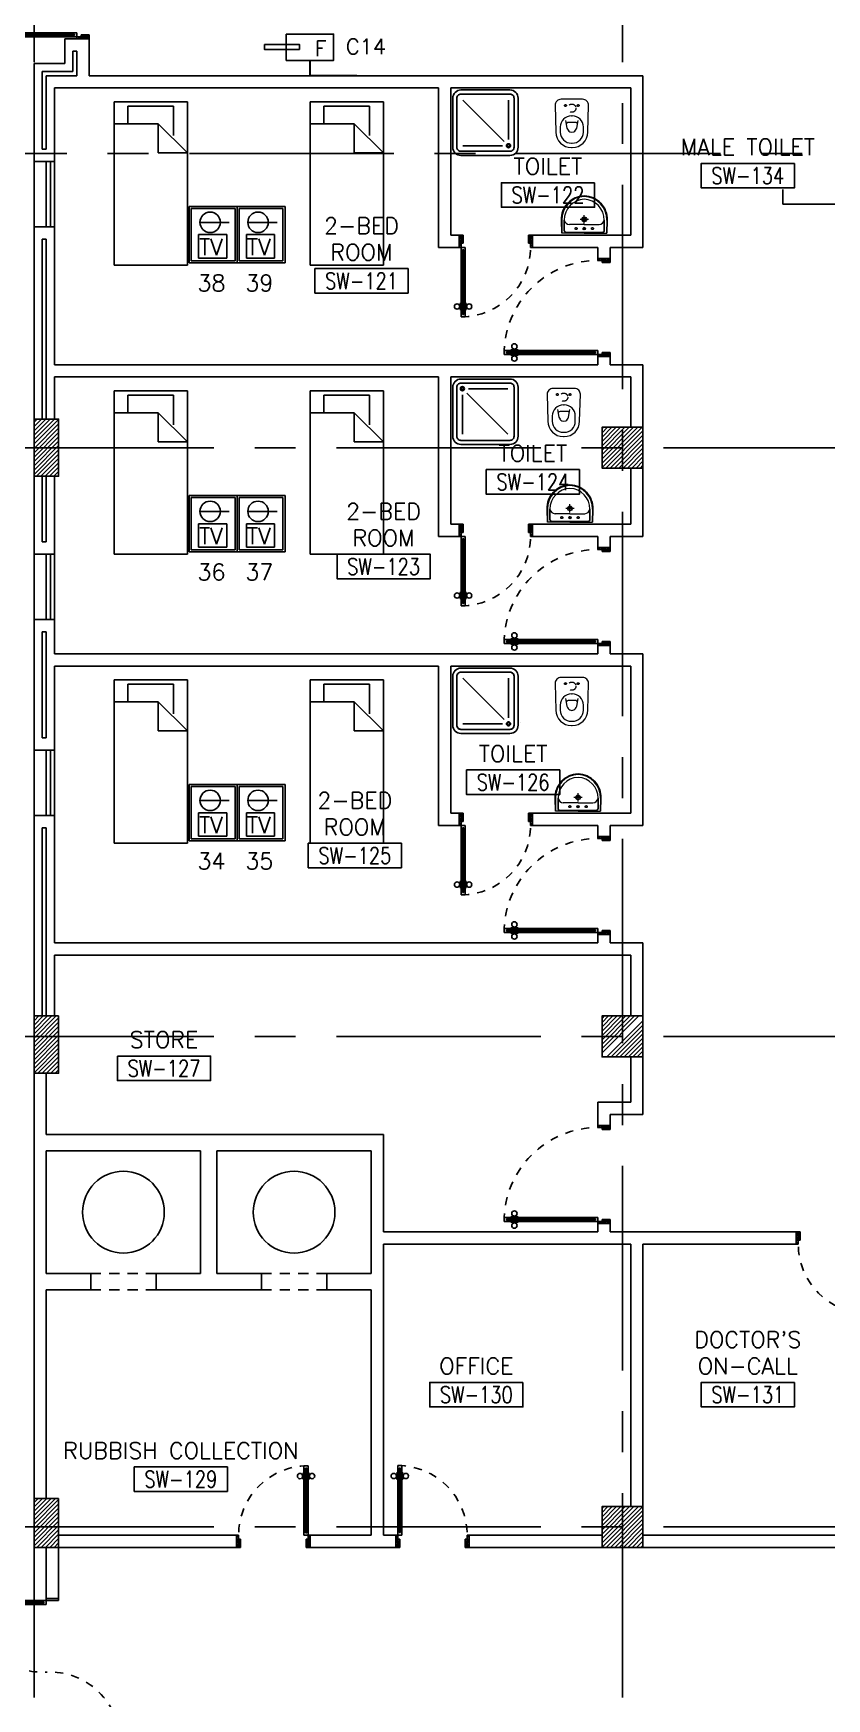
# Model space of a CAD drawing. Extents: x 276011.4 to 276105.3, y 57291.9 to 57371.4.
# Drawn here: x 276062.41 to 276072.11, y 57327.88 to 57348.25 of the extents above; entities that cross this region are included whole.
import ezdxf
from ezdxf.enums import TextEntityAlignment as Align

# ---------------------------------------------------------------- set-up
doc = ezdxf.new("R2010")
doc.units = 0
doc.header["$MEASUREMENT"] = 0
for name, pattern in [('CENTERX2', [4, 2.5, -0.5, 0.5, -0.5]), ('DASHED', [0.75, 0.5, -0.25]), ('HIDDEN', [0.375, 0.25, -0.125]), ('HIDDEN2', [0.1875, 0.125, -0.0625])]:
    doc.linetypes.add(name, pattern=pattern)
doc.layers.get('0').update_dxf_attribs({"color": 11, "linetype": 'CONTINUOUS'})
for name, color, linetype in [('AXES', 11, 'CENTERX2'), ('COL', 11, 'CONTINUOUS'), ('DOOR', 11, 'CONTINUOUS'), ('E-CCTV', 4, 'CONTINUOUS'), ('E-TV', 4, 'CONTINUOUS'), ('FIX', 11, 'CONTINUOUS'), ('FUR', 11, 'CONTINUOUS'), ('HAT', 11, 'CONTINUOUS'), ('INSUL', 11, 'CONTINUOUS'), ('RM-BOX', 11, 'CONTINUOUS'), ('RM-NAME', 11, 'CONTINUOUS'), ('RM-NO', 11, 'CONTINUOUS'), ('SUNI-FUR', 11, 'CONTINUOUS'), ('WALL', 11, 'CONTINUOUS'), ('WIN', 11, 'CONTINUOUS')]:
    doc.layers.add(name, color=color, linetype=linetype)
doc.styles.add('ROMANS', font='ROMANS.shx', dxfattribs={"width": 0.6})

# ---------------------------------------------------------------- blocks, each defined once
blk = doc.blocks.new('RM1')
at = {"layer": 'RM-BOX'}
blk.add_lwpolyline([(570, -200), (-570, -200), (-570, -500), (570, -500)], close=True, dxfattribs=at)
at = {"layer": 'RM-NAME', "style": 'ROMANS'}
for tag, p in [('ROOMNAME1', (0, 324)), ('ROOMNAME2', (0, 0))]:
    blk.add_attdef(tag, text='', height=200, dxfattribs=at).set_placement(p, align=Align.MIDDLE)
at = {"layer": 'RM-NO', "style": 'ROMANS', "width": 0.8}
blk.add_attdef('ROOMNO', text='', height=200, dxfattribs=at).set_placement((0, -350), align=Align.MIDDLE)
blk = doc.blocks.new('*X38')
at = {"color": 0}
for p, q in [((227926, 149490), (228426, 149990)), ((227929, 149546), (228373, 149990)), ((227929, 149599), (228319, 149990)), ((227929, 149652), (228266, 149990)), ((227929, 149705), (228213, 149990)), ((227929, 149758), (228160, 149990)), ((227929, 149811), (228107, 149990)), ((227929, 149864), (228054, 149990)), ((227929, 149917), (228001, 149990)), ((227929, 149970), (227948, 149990)), ((227979, 149490), (228429, 149940)), ((228032, 149490), (228429, 149887)), ((228085, 149490), (228429, 149834)), ((228138, 149490), (228429, 149781)), ((228191, 149490), (228429, 149728)), ((228244, 149490), (228429, 149675)), ((228297, 149490), (228429, 149622)), ((228350, 149490), (228429, 149568)), ((228403, 149490), (228429, 149515))]:
    blk.add_line(p, q, dxfattribs=at)
blk = doc.blocks.new('COL50')
at = {"layer": 'COL'}
blk.add_lwpolyline([(-250, 250), (-250, -250), (250, -250), (250, 250)], close=True, dxfattribs=at)
blk = doc.blocks.new('*X39')
at = {"color": 0}
for p, q in [((227929, 155538), (228380, 155990)), ((227929, 155592), (228327, 155990)), ((227929, 155645), (228274, 155990)), ((227929, 155698), (228221, 155990)), ((227929, 155751), (228168, 155990)), ((227929, 155804), (228115, 155990)), ((227929, 155857), (228062, 155990)), ((227929, 155910), (228009, 155990)), ((227929, 155963), (227956, 155990)), ((227986, 155490), (228429, 155932)), ((228039, 155490), (228429, 155879)), ((228092, 155490), (228429, 155826)), ((228145, 155490), (228429, 155773)), ((228198, 155490), (228429, 155720)), ((228251, 155490), (228429, 155667)), ((228304, 155490), (228429, 155614)), ((228357, 155490), (228429, 155561)), ((228410, 155490), (228429, 155508))]:
    blk.add_line(p, q, dxfattribs=at)
blk = doc.blocks.new('*X54')
at = {"color": 0}
for p, q in [((227929, 162698), (228420, 163190)), ((227929, 162751), (228367, 163190)), ((227929, 162804), (228314, 163190)), ((227929, 162857), (228261, 163190)), ((227929, 162910), (228208, 163190)), ((227929, 162963), (228155, 163190)), ((227929, 163016), (228102, 163190)), ((227929, 163069), (228049, 163190)), ((227929, 163122), (227996, 163190)), ((227929, 163175), (227943, 163190)), ((227973, 162690), (228429, 163145)), ((228026, 162690), (228429, 163092)), ((228079, 162690), (228429, 163039)), ((228132, 162690), (228429, 162986)), ((228185, 162690), (228429, 162933)), ((228239, 162690), (228429, 162880)), ((228292, 162690), (228429, 162827)), ((228345, 162690), (228429, 162774)), ((228398, 162690), (228429, 162721))]:
    blk.add_line(p, q, dxfattribs=at)
blk = doc.blocks.new('DOOR100')
at = {"layer": 'DOOR', "color": 0, "linetype": 'ByBlock'}
for p, q in [((-25, 1300), (-75, 1300)), ((-75, 1300), (-25, 1300)), ((-75, 1250), (-75, 1300)), ((-58, 1250), (-75, 1250)), ((-42, 1270), (-58, 1270)), ((-58, 1250), (-58, 1270)), ((-42, 1250), (-42, 1270)), ((-25, 1250), (-42, 1250)), ((-25, 1250), (-25, 1300)), ((-82, 1205), (-91, 1205)), ((-91, 1205), (-91, 1140)), ((-82, 1140), (-91, 1140)), ((-75, 1218), (-82, 1218)), ((-82, 1128), (-82, 1218)), ((-82, 1205), (-82, 1140)), ((-75, 1128), (-82, 1128)), ((-25, 1218), (-18, 1218)), ((-25, 1128), (-18, 1128)), ((-18, 1128), (-18, 1218)), ((-18, 1205), (-9, 1205)), ((-18, 1205), (-18, 1140)), ((-18, 1140), (-9, 1140)), ((-9, 1205), (-9, 1140)), ((-1200, 0), (-1200, 150)), ((-1200, 150), (-1175, 150)), ((-1200, 150), (-1200, 0)), ((-1150, 0), (-1200, 0)), ((-1175, 150), (-1175, 100)), ((-1175, 100), (-1150, 100)), ((-1150, 100), (-1150, 0)), ((-75, 200), (-58, 200)), ((-75, 150), (-75, 200)), ((-75, 150), (-25, 150)), ((-58, 200), (-58, 180)), ((-58, 180), (-42, 180)), ((-50, 100), (-50, 0)), ((-25, 100), (-50, 100)), ((-50, 0), (0, 0)), ((-42, 200), (-25, 200)), ((-42, 180), (-42, 200)), ((-25, 200), (-25, 150)), ((0, 150), (-25, 150)), ((-25, 150), (-25, 100)), ((0, 150), (0, 0))]:
    blk.add_line(p, q, dxfattribs=at)
at = {"layer": 'DOOR', "linetype": 'ByBlock'}
for p, q in [((-75, 1250), (-75, 200)), ((-58, 200), (-58, 1250)), ((-42, 200), (-42, 1250)), ((-25, 200), (-25, 1250)), ((0, 0), (0, 150))]:
    blk.add_line(p, q, dxfattribs=at)
at = {"layer": 'DOOR', "color": 9, "linetype": 'ByBlock'}
for p, q in [((-1150, 0), (-1200, 114)), ((-1150, 0), (-1200, 40)), ((-1150, 0), (-1163, 100)), ((-50, 0), (0, 114)), ((-50, 0), (-37, 100)), ((-50, 0), (0, 40))]:
    blk.add_line(p, q, dxfattribs=at)
at = {"layer": 'DOOR', "color": 0, "linetype": 'ByBlock'}
for centre in [(-124, 1173), (24, 1173)]:
    blk.add_circle(centre, 32.4, dxfattribs=at)
at = {"layer": 'DOOR', "linetype": 'HIDDEN', "ltscale": 0.5}
blk.add_arc((-25, 150), 1150, 90, 180.0001, dxfattribs=at)
at = {"layer": 'DOOR', "color": 9, "linetype": 'ByBlock'}
for centre, radius, start, end in [((-1150, 0), 154, 103.7142, 108.8947), ((-1150, 0), 134, 100.72, 111.8402), ((-1150, 0), 94.4, 90, 121.9818), ((-1150, 0), 74.4, 90, 132.2236), ((-1150, 0), 54.4, 90, 156.7926), ((-1150, 0), 34.4, 90, 180), ((-1150, 0), 14.4, 90, 180), ((-50, 0), 94.4, 58.0182, 90), ((-50, 0), 74.4, 47.7764, 90), ((-50, 0), 54.4, 23.2074, 90), ((-50, 0), 34.4, 0, 90), ((-50, 0), 14.4, 0, 90), ((-50, 0), 134, 68.1598, 79.28), ((-50, 0), 114, 64.0838, 77.3774), ((-50, 0), 154, 71.1053, 76.2858)]:
    blk.add_arc(centre, radius, start, end, dxfattribs=at)
blk = doc.blocks.new('DOOR90')
at = {"layer": 'DOOR', "color": 0, "linetype": 'ByBlock'}
for p, q in [((-150, 0), (-150, -25)), ((-150, 0), (0, 0)), ((0, -50), (0, 0)), ((-1000, -25), (-1000, -75)), ((-1000, -75), (-1000, -25)), ((-950, -25), (-1000, -25)), ((-950, -75), (-1000, -75)), ((-970, -42), (-970, -58)), ((-950, -42), (-970, -42)), ((-950, -58), (-970, -58)), ((-950, -25), (-950, -42)), ((-950, -58), (-950, -75)), ((-918, -25), (-918, -18)), ((-828, -18), (-918, -18)), ((-918, -75), (-918, -82)), ((-828, -82), (-918, -82)), ((-905, -18), (-905, -9)), ((-905, -9), (-840, -9)), ((-905, -18), (-840, -18)), ((-905, -82), (-905, -91)), ((-905, -82), (-840, -82)), ((-905, -91), (-840, -91)), ((-840, -18), (-840, -9)), ((-840, -82), (-840, -91)), ((-828, -25), (-828, -18)), ((-828, -75), (-828, -82)), ((-200, -42), (-200, -25)), ((-200, -25), (-150, -25)), ((-180, -42), (-200, -42)), ((-200, -75), (-200, -58)), ((-200, -58), (-180, -58)), ((-150, -75), (-200, -75)), ((-180, -58), (-180, -42)), ((-150, -75), (-150, -25)), ((-150, -25), (-100, -25)), ((-100, -25), (-100, -50)), ((-100, -50), (0, -50)), ((-150, -900), (-150, -875)), ((-150, -875), (-100, -875)), ((0, -900), (-150, -900)), ((-150, -900), (0, -900)), ((-100, -850), (0, -850)), ((-100, -875), (-100, -850)), ((0, -850), (0, -900))]:
    blk.add_line(p, q, dxfattribs=at)
at = {"layer": 'DOOR', "color": 9, "linetype": 'ByBlock'}
for p, q in [((0, -50), (-114, 0)), ((0, -50), (-40, 0)), ((0, -50), (-100, -37)), ((0, -850), (-114, -900)), ((0, -850), (-100, -863)), ((0, -850), (-40, -900))]:
    blk.add_line(p, q, dxfattribs=at)
at = {"layer": 'DOOR', "linetype": 'ByBlock'}
for p, q in [((-200, -25), (-950, -25)), ((-200, -42), (-950, -42)), ((-200, -58), (-950, -58)), ((-950, -75), (-200, -75))]:
    blk.add_line(p, q, dxfattribs=at)
at = {"layer": 'DOOR', "color": 0, "linetype": 'ByBlock'}
for centre in [(-873, 24), (-873, -124)]:
    blk.add_circle(centre, 32.4, dxfattribs=at)
at = {"layer": 'DOOR', "color": 9, "linetype": 'ByBlock'}
for centre, radius, start, end in [((0, -50), 154, 161.1053, 166.2858), ((0, -50), 134, 158.1598, 169.28), ((0, -50), 94.4, 148.0182, 180), ((0, -50), 74.4, 137.7764, 180), ((0, -50), 114, 154.0838, 167.3774), ((0, -50), 54.4, 113.2074, 180), ((0, -50), 34.4, 90, 180), ((0, -50), 14.4, 90, 180), ((0, -850), 154, 193.7142, 198.8947), ((0, -850), 134, 190.72, 201.8402), ((0, -850), 94.4, 180, 211.9818), ((0, -850), 74.4, 180, 222.2236), ((0, -850), 54.4, 180, 246.7926), ((0, -850), 34.4, 180, 270), ((0, -850), 14.4, 180, 270)]:
    blk.add_arc(centre, radius, start, end, dxfattribs=at)
at = {"layer": 'DOOR', "linetype": 'HIDDEN', "ltscale": 0.5}
blk.add_arc((-150, -25), 850, 180, 270, dxfattribs=at)
blk = doc.blocks.new('C11')
at = {"layer": 'HAT'}
h = blk.add_hatch(dxfattribs=at)
h.set_pattern_fill('ANSI31', color=256, scale=300, style=0)
h.set_pattern_definition([(45, (-248556.182, -75061.005), (-26.5165043, 26.5165043), [])])
h.paths.add_polyline_path([(300, 700), (0, 700), (0, 350), (300, 350)])
h.paths.add_polyline_path([(300, 350), (0, 350), (0, 0), (300, 0)])
at = {"layer": 'COL'}
blk.add_lwpolyline([(300, 700), (300, 0), (0, 0), (0, 700)], close=True, dxfattribs=at)
blk = doc.blocks.new('A$C1DFA4FE8')
at = {"layer": 'DOOR', "color": 0, "linetype": 'ByBlock'}
for p, q in [((0, 1631), (0, 1581)), ((0, 1581), (0, 1631)), ((50, 1631), (0, 1631)), ((50, 1631), (50, 1614)), ((750, 1614), (750, 1631)), ((750, 1631), (800, 1631)), ((950, 1656), (800, 1656)), ((800, 1656), (800, 1631)), ((800, 1581), (800, 1631)), ((800, 1631), (850, 1631)), ((850, 1631), (850, 1606)), ((950, 1606), (950, 1656)), ((50, 1581), (0, 1581)), ((30, 1614), (30, 1598)), ((50, 1614), (30, 1614)), ((50, 1598), (30, 1598)), ((50, 1598), (50, 1581)), ((770, 1614), (750, 1614)), ((750, 1581), (750, 1598)), ((750, 1598), (770, 1598)), ((800, 1581), (750, 1581)), ((770, 1598), (770, 1614)), ((850, 1606), (950, 1606)), ((0, 81), (0, 131)), ((0, 131), (0, 81)), ((50, 131), (0, 131)), ((50, 81), (0, 81)), ((30, 98), (30, 114)), ((50, 114), (30, 114)), ((50, 98), (30, 98)), ((50, 114), (50, 131)), ((50, 81), (50, 98)), ((83, 131), (83, 138)), ((173, 138), (83, 138)), ((83, 81), (83, 74)), ((173, 74), (83, 74)), ((95, 138), (95, 147)), ((95, 147), (160, 147)), ((95, 138), (160, 138)), ((95, 74), (95, 65)), ((95, 74), (160, 74)), ((95, 65), (160, 65)), ((160, 138), (160, 147)), ((160, 74), (160, 65)), ((173, 131), (173, 138)), ((173, 81), (173, 74)), ((750, 131), (750, 114)), ((800, 131), (750, 131)), ((750, 114), (770, 114)), ((750, 98), (750, 81)), ((770, 98), (750, 98)), ((750, 81), (800, 81)), ((770, 114), (770, 98)), ((800, 131), (800, 81)), ((800, 56), (800, 81)), ((800, 81), (850, 81)), ((950, 56), (800, 56)), ((850, 106), (950, 106)), ((850, 81), (850, 106)), ((950, 106), (950, 56))]:
    blk.add_line(p, q, dxfattribs=at)
at = {"layer": 'DOOR', "linetype": 'ByBlock'}
for p, q in [((750, 1631), (50, 1631)), ((750, 1614), (50, 1614)), ((750, 1598), (50, 1598)), ((50, 1581), (750, 1581)), ((50, 131), (750, 131)), ((750, 114), (50, 114)), ((750, 98), (50, 98)), ((750, 81), (50, 81))]:
    blk.add_line(p, q, dxfattribs=at)
at = {"layer": 'DOOR', "color": 9, "linetype": 'ByBlock'}
for p, q in [((950, 1606), (837, 1656)), ((950, 1606), (910, 1656)), ((950, 1606), (850, 1619)), ((950, 106), (837, 56)), ((950, 106), (850, 93)), ((950, 106), (910, 56))]:
    blk.add_line(p, q, dxfattribs=at)
at = {"layer": 'DOOR', "color": 0, "linetype": 'ByBlock'}
for centre in [(128, 179), (128, 32)]:
    blk.add_circle(centre, 32.4, dxfattribs=at)
at = {"layer": 'DOOR', "linetype": 'HIDDEN', "ltscale": 0.5}
for centre, start, end in [((752, 1606), 178.0938, 273.7249), ((752, 106), 86.2751, 181.9062)]:
    blk.add_arc(centre, 752, start, end, dxfattribs=at)
at = {"layer": 'DOOR', "color": 9, "linetype": 'ByBlock'}
for centre, radius, start, end in [((950, 1606), 154, 161.1053, 166.2858), ((950, 1606), 134, 158.1598, 169.28), ((950, 1606), 114, 154.0838, 167.3774), ((950, 1606), 94.4, 148.0182, 180), ((950, 1606), 74.4, 137.7764, 180), ((950, 1606), 54.4, 113.2074, 180), ((950, 1606), 34.4, 90, 180), ((950, 1606), 14.4, 90, 180), ((950, 106), 154, 193.7142, 198.8947), ((950, 106), 134, 190.72, 201.8402), ((950, 106), 114, 192.6226, 205.9162), ((950, 106), 94.4, 180, 211.9818), ((950, 106), 74.4, 180, 222.2236), ((950, 106), 54.4, 180, 246.7926), ((950, 106), 34.4, 180, 270), ((950, 106), 14.4, 180, 270)]:
    blk.add_arc(centre, radius, start, end, dxfattribs=at)
blk = doc.blocks.new('fe-door')
at = {"layer": 'DOOR', "color": 0, "linetype": 'ByBlock'}
for p, q in [((-900, 1775), (-900, 1725)), ((-900, 1725), (-900, 1775)), ((-850, 1775), (-900, 1775)), ((-850, 1725), (-900, 1725)), ((-870, 1758), (-870, 1742)), ((-850, 1758), (-870, 1758)), ((-850, 1742), (-870, 1742)), ((-850, 1775), (-850, 1758)), ((-850, 1742), (-850, 1725)), ((-818, 1775), (-818, 1782)), ((-728, 1782), (-818, 1782)), ((-818, 1725), (-818, 1718)), ((-728, 1718), (-818, 1718)), ((-805, 1782), (-805, 1791)), ((-805, 1791), (-740, 1791)), ((-805, 1782), (-740, 1782)), ((-805, 1718), (-805, 1709)), ((-805, 1718), (-740, 1718)), ((-805, 1709), (-740, 1709)), ((-740, 1782), (-740, 1791)), ((-740, 1718), (-740, 1709)), ((-728, 1775), (-728, 1782)), ((-728, 1725), (-728, 1718)), ((-50, 1758), (-50, 1775)), ((-50, 1775), (0, 1775)), ((-30, 1758), (-50, 1758)), ((-50, 1725), (-50, 1742)), ((-50, 1742), (-30, 1742)), ((0, 1725), (-50, 1725)), ((-30, 1742), (-30, 1758)), ((150, 1800), (0, 1800)), ((0, 1800), (0, 1775)), ((0, 1725), (0, 1775)), ((0, 1775), (150, 1775)), ((150, 1775), (150, 1800)), ((0, 75), (0, 25)), ((0, 75), (50, 75)), ((0, 0), (0, 25)), ((0, 25), (50, 25)), ((150, 25), (0, 25)), ((0, 0), (150, 0)), ((30, 58), (30, 42)), ((50, 58), (30, 58)), ((30, 42), (50, 42)), ((50, 75), (50, 58)), ((50, 42), (50, 25)), ((150, 25), (150, 0)), ((850, 58), (850, 75)), ((850, 75), (900, 75)), ((850, 58), (870, 58)), ((850, 25), (850, 42)), ((850, 42), (870, 42)), ((850, 25), (900, 25)), ((870, 42), (870, 58)), ((900, 25), (900, 75)), ((900, 75), (900, 25))]:
    blk.add_line(p, q, dxfattribs=at)
at = {"layer": 'DOOR', "linetype": 'ByBlock'}
for p, q in [((-50, 1775), (-850, 1775)), ((-50, 1758), (-850, 1758)), ((-50, 1742), (-850, 1742)), ((-850, 1725), (-50, 1725)), ((850, 75), (50, 75)), ((50, 58), (850, 58)), ((50, 42), (850, 42)), ((50, 25), (850, 25))]:
    blk.add_line(p, q, dxfattribs=at)
at = {"layer": 'DOOR', "color": 0, "linetype": 'ByBlock'}
for centre in [(-773, 1824), (-773, 1676)]:
    blk.add_circle(centre, 32.4, dxfattribs=at)
at = {"layer": 'DOOR', "linetype": 'HIDDEN', "ltscale": 0.5}
for centre, start, end in [((-49, 1750), 178.3174, 273.2965), ((49, 50), 358.3174, 93.2965)]:
    blk.add_arc(centre, 851, start, end, dxfattribs=at)
at = {"layer": 'WALL'}
for p, q in [((0, 1800), (150, 1800)), ((0, 0), (150, 0))]:
    blk.add_line(p, q, dxfattribs=at)
at = {"layer": 'WALL', "linetype": 'ByBlock'}
blk.add_line((0, 1800), (150, 1800), dxfattribs=at)
blk = doc.blocks.new('LAV1')
at = {"layer": 'FIX', "linetype": 'ByBlock', "ltscale": 0.3}
for p, q in [((-280, 210), (-275, 50)), ((-245, 210), (-245, 85)), ((245, 210), (245, 85)), ((280, 210), (275, 50)), ((0, 60), (-220, 60)), ((0, 60), (220, 60))]:
    blk.add_line(p, q, dxfattribs=at)
at = {"layer": 'FIX', "linetype": 'Continuous', "lineweight": 20}
for p, q in [((-275, 210), (-275, 50)), ((275, 210), (275, 50)), ((0, 50), (-275, 50)), ((0, 50), (-252, 50)), ((0, 155), (-181, 155)), ((0, 155), (181, 155)), ((0, 50), (252, 50)), ((0, 50), (275, 50))]:
    blk.add_line(p, q, dxfattribs=at)
at = {"layer": 'FIX', "linetype": 'DASHED', "lineweight": 20, "ltscale": 0.05}
for p, q in [((50, 220), (-50, 220)), ((0, 170), (0, 270)), ((0, 170), (0, 270))]:
    blk.add_line(p, q, dxfattribs=at)
at = {"layer": 'FIX', "lineweight": 20}
for p, q in [((16, 107), (-15, 107)), ((0, 92), (0, 123))]:
    blk.add_line(p, q, dxfattribs=at)
for centre, radius in [((0, 220), 29.5), ((0, 220), 22.5), ((0, 107), 15.5)]:
    blk.add_circle(centre, radius, dxfattribs=at)
at = {"layer": 'FIX', "linetype": 'HIDDEN', "lineweight": 20, "ltscale": 0.05}
for centre in [(-100, 107), (100, 107)]:
    blk.add_circle(centre, 12.4, dxfattribs=at)
at = {"layer": 'FIX', "linetype": 'ByBlock', "ltscale": 0.3}
for centre, radius, start, end in [((7, 220), 287, 91.3776, 182.0064), ((-7, 220), 287, 357.9936, 88.6224), ((-220, 85), 24.9, 179.7021, 269.9486), ((220, 85), 24.9, 270.0514, 0.2979)]:
    blk.add_arc(centre, radius, start, end, dxfattribs=at)
at = {"layer": 'FIX', "linetype": 'Continuous', "lineweight": 20}
for centre, radius, start, end in [((8, 217), 283, 91.6988, 181.351), ((8, 212), 253, 91.7328, 180.4884), ((-8, 217), 283, 358.649, 88.3012), ((-8, 212), 253, 359.5116, 88.2672), ((-179, 222), 66.9, 190.2006, 268.0786), ((179, 222), 66.9, 271.9214, 349.7994)]:
    blk.add_arc(centre, radius, start, end, dxfattribs=at)
blk = doc.blocks.new('SHR1')
at = {"layer": 'FIX'}
for p, q in [((-196, 196), (-700, 700)), ((-143, 218), (-143, 700)), ((-218, 143), (-700, 143))]:
    blk.add_line(p, q, dxfattribs=at)
for points in [[(-825, 125), (-825, 725, -0.414214), (-725, 825), (-125, 825, -0.414214), (-25, 725), (-25, 125, -0.414214), (-125, 25), (-725, 25, -0.414214)], [(-775, 125), (-775, 725, -0.414214), (-725, 775), (-125, 775, -0.414214), (-75, 725), (-75, 125, -0.414214), (-125, 75), (-725, 75, -0.414214)]]:
    blk.add_lwpolyline(points, format="xyb", close=True, dxfattribs=at)
for radius in [25, 15]:
    blk.add_circle((-143, 143), radius, dxfattribs=at)
blk = doc.blocks.new('WC1')
at = {"layer": 'FIX', "lineweight": 20}
for p, q in [((-210, 204), (-538, 194)), ((-727, 5), (-727, -5)), ((-674, 5), (-674, -5)), ((-534, 24), (-540, 0)), ((-540, 0), (-534, -24)), ((-475, 141), (-538, 141)), ((-395, 76), (-490, 60)), ((-339, 5), (-339, -5)), ((-538, -141), (-475, -141)), ((-538, -194), (-210, -204)), ((-490, -60), (-395, -76))]:
    blk.add_line(p, q, dxfattribs=at)
at = {"layer": 'FIX', "linetype": 'Continuous', "lineweight": 20}
blk.add_line((-420, -47), (-420, 45), dxfattribs=at)
at = {"layer": 'FIX', "lineweight": 20}
blk.add_lwpolyline([(-213, -204), (-210, -204, 0.414214), (-137, -131), (-137, 0), (-137, 131, 0.414214), (-210, 204)], format="xyb", dxfattribs=at)
at = {"layer": 'FIX', "linetype": 'HIDDEN2', "lineweight": 20, "ltscale": 0.3}
blk.add_circle((-245, 0), 49.8, dxfattribs=at)
at = {"layer": 'FIX', "linetype": 'HIDDEN', "lineweight": 20, "ltscale": 0.05}
for centre in [(-213, 78), (-213, -77)]:
    blk.add_circle(centre, 11.6, dxfattribs=at)
at = {"layer": 'FIX', "lineweight": 20}
for centre, radius, start, end in [((-538, 5), 189, 90, 180), ((-538, 5), 136, 90, 180), ((-473, -7), 68.2, 128.9242, 152.8468), ((-464, -18), 82, 108.496, 128.9242), ((-475, 5), 136, 360, 90), ((-538, -5), 189, 180, 270), ((-538, -5), 136, 180, 270), ((-473, 7), 68.2, 207.1532, 231.0758), ((-464, 18), 82, 231.0758, 251.504), ((-475, -5), 136, 270, 0)]:
    blk.add_arc(centre, radius, start, end, dxfattribs=at)
at = {"layer": 'FIX', "linetype": 'Continuous', "lineweight": 20}
for centre, start, end in [((-443, 46), 357.6662, 91.6121), ((-442, -46), 268.3879, 2.3338)]:
    blk.add_arc(centre, 22.3, start, end, dxfattribs=at)

msp = doc.modelspace()

# ---------------------------------------------------------------- hatches: boundary and pattern name
at = {"layer": 'HAT'}
h = msp.add_hatch(dxfattribs=at)
h.set_pattern_fill('ANSI31', color=256, scale=0.3, style=0)
h.set_pattern_definition([(45, (275761.879317, 57274.97192), (-0.0265165043, 0.0265165043), [])])
h.paths.add_polyline_path([(276062.7155, 57330.3329), (276062.4155, 57330.3329), (276062.4155, 57329.9829), (276062.7155, 57329.9829)])
h.paths.add_polyline_path([(276062.7155, 57329.9829), (276062.4155, 57329.9829), (276062.4155, 57329.7329), (276062.7155, 57329.7329)])

# ---------------------------------------------------------------- linework, layer by layer
at = {"layer": 'AXES'}
for p, q in [((276069.6155, 57291.8986), (276069.6155, 57370.7113)), ((276062.4155, 57291.8986), (276062.4155, 57370.3613)), ((276094.8155, 57346.7829), (276052.5255, 57346.7829)), ((276104.6155, 57343.1829), (276052.5255, 57343.1829)), ((276104.6155, 57335.9829), (276036.5755, 57335.9829)), ((276104.6155, 57335.9829), (276052.5255, 57335.9829)), ((276104.6155, 57329.9829), (276052.5255, 57329.9829))]:
    msp.add_line(p, q, dxfattribs=at)
at = {"layer": 'COL'}
msp.add_lwpolyline([(276062.7155, 57330.3329), (276062.7155, 57329.7329), (276062.4155, 57329.7329), (276062.4155, 57330.3329)], close=True, dxfattribs=at)
at = {"layer": 'E-CCTV', "color": 4, "const_width": 0.025}
msp.add_lwpolyline([(276065.7904, 57347.9194), (276065.7904, 57347.7329), (276066.3688, 57347.7329)], dxfattribs=at)
at = {"layer": 'E-CCTV', "color": 4, "linetype": 'Continuous'}
for points in [[(276065.501, 57348.2414), (276066.0799, 57348.2414), (276066.0799, 57347.9194), (276065.501, 57347.9194)], [(276065.2332, 57348.1146), (276065.6631, 57348.1146), (276065.6631, 57348.0542), (276065.2332, 57348.0542)]]:
    msp.add_3dface(points, dxfattribs=at)
at = {"layer": 'E-TV', "color": 4}
for p, q in [((276064.3142, 57346.1329), (276064.3142, 57345.4455)), ((276064.9001, 57346.1329), (276064.3142, 57346.1329)), ((276064.3392, 57346.1079), (276064.3392, 57345.4705)), ((276064.8751, 57346.1079), (276064.3392, 57346.1079)), ((276064.8751, 57345.4705), (276064.8751, 57346.1079)), ((276064.9001, 57345.4455), (276064.9001, 57346.1329)), ((276064.9001, 57346.1329), (276064.9001, 57345.4455)), ((276065.4861, 57346.1329), (276064.9001, 57346.1329)), ((276064.9251, 57346.1079), (276064.9251, 57345.4705)), ((276065.4611, 57346.1079), (276064.9251, 57346.1079)), ((276065.4611, 57345.4705), (276065.4611, 57346.1079)), ((276065.4861, 57345.4455), (276065.4861, 57346.1329)), ((276064.4283, 57345.7889), (276064.4283, 57345.5028)), ((276064.7733, 57345.7889), (276064.4283, 57345.7889)), ((276064.445, 57345.9393), (276064.8033, 57345.9393)), ((276064.7733, 57345.5028), (276064.7733, 57345.7889)), ((276065.0142, 57345.7889), (276065.0142, 57345.5028)), ((276065.3593, 57345.7889), (276065.0142, 57345.7889)), ((276065.0309, 57345.9393), (276065.3892, 57345.9393)), ((276065.3593, 57345.5028), (276065.3593, 57345.7889)), ((276064.3142, 57345.4455), (276064.9001, 57345.4455)), ((276064.3392, 57345.4705), (276064.8751, 57345.4705)), ((276064.4283, 57345.5028), (276064.7733, 57345.5028)), ((276064.9001, 57345.4455), (276065.4861, 57345.4455)), ((276064.9251, 57345.4705), (276065.4611, 57345.4705)), ((276065.0142, 57345.5028), (276065.3593, 57345.5028)), ((276064.3142, 57342.5979), (276064.3142, 57341.9105)), ((276064.9001, 57342.5979), (276064.3142, 57342.5979)), ((276064.3392, 57342.5729), (276064.3392, 57341.9355)), ((276064.8751, 57342.5729), (276064.3392, 57342.5729)), ((276064.8751, 57341.9355), (276064.8751, 57342.5729)), ((276064.9001, 57341.9105), (276064.9001, 57342.5979)), ((276064.9001, 57342.5979), (276064.9001, 57341.9105)), ((276065.4861, 57342.5979), (276064.9001, 57342.5979)), ((276064.9251, 57342.5729), (276064.9251, 57341.9355)), ((276065.4611, 57342.5729), (276064.9251, 57342.5729)), ((276065.4611, 57341.9355), (276065.4611, 57342.5729)), ((276065.4861, 57341.9105), (276065.4861, 57342.5979)), ((276064.445, 57342.4043), (276064.8033, 57342.4043)), ((276065.0309, 57342.4043), (276065.3892, 57342.4043)), ((276064.4283, 57342.2539), (276064.4283, 57341.9678)), ((276064.7733, 57342.2539), (276064.4283, 57342.2539)), ((276064.7733, 57341.9678), (276064.7733, 57342.2539)), ((276065.0142, 57342.2539), (276065.0142, 57341.9678)), ((276065.3593, 57342.2539), (276065.0142, 57342.2539)), ((276065.3593, 57341.9678), (276065.3593, 57342.2539)), ((276064.3142, 57341.9105), (276064.9001, 57341.9105)), ((276064.3392, 57341.9355), (276064.8751, 57341.9355)), ((276064.4283, 57341.9678), (276064.7733, 57341.9678)), ((276064.9001, 57341.9105), (276065.4861, 57341.9105)), ((276064.9251, 57341.9355), (276065.4611, 57341.9355)), ((276065.0142, 57341.9678), (276065.3593, 57341.9678)), ((276064.3142, 57339.0629), (276064.3142, 57338.3755)), ((276064.9001, 57339.0629), (276064.3142, 57339.0629)), ((276064.9001, 57338.3755), (276064.9001, 57339.0629)), ((276064.9001, 57339.0629), (276064.9001, 57338.3755)), ((276065.4861, 57339.0629), (276064.9001, 57339.0629)), ((276065.4861, 57338.3755), (276065.4861, 57339.0629)), ((276064.3392, 57339.0379), (276064.3392, 57338.4005)), ((276064.8751, 57339.0379), (276064.3392, 57339.0379)), ((276064.445, 57338.8693), (276064.8033, 57338.8693)), ((276064.8751, 57338.4005), (276064.8751, 57339.0379)), ((276064.9251, 57339.0379), (276064.9251, 57338.4005)), ((276065.4611, 57339.0379), (276064.9251, 57339.0379)), ((276065.0309, 57338.8693), (276065.3892, 57338.8693)), ((276065.4611, 57338.4005), (276065.4611, 57339.0379)), ((276064.4283, 57338.7189), (276064.4283, 57338.4328)), ((276064.7733, 57338.7189), (276064.4283, 57338.7189)), ((276064.7733, 57338.4328), (276064.7733, 57338.7189)), ((276065.0142, 57338.7189), (276065.0142, 57338.4328)), ((276065.3593, 57338.7189), (276065.0142, 57338.7189)), ((276065.3593, 57338.4328), (276065.3593, 57338.7189)), ((276064.4283, 57338.4328), (276064.7733, 57338.4328)), ((276065.0142, 57338.4328), (276065.3593, 57338.4328)), ((276064.3142, 57338.3755), (276064.9001, 57338.3755)), ((276064.3392, 57338.4005), (276064.8751, 57338.4005)), ((276064.9001, 57338.3755), (276065.4861, 57338.3755)), ((276064.9251, 57338.4005), (276065.4611, 57338.4005))]:
    msp.add_line(p, q, dxfattribs=at)
for centre in [(276064.57, 57345.9393), (276065.1559, 57345.9393), (276064.57, 57342.4043), (276065.1559, 57342.4043), (276064.57, 57338.8693), (276065.1559, 57338.8693)]:
    msp.add_circle(centre, 0.125, dxfattribs=at)
at = {"layer": 'FIX'}
for p, q in [((276068.2385, 57340.4879), (276067.6385, 57340.4879)), ((276067.5385, 57340.3879), (276067.5385, 57339.7879)), ((276067.5885, 57340.3879), (276067.5885, 57339.7879)), ((276068.2385, 57340.4379), (276067.6385, 57340.4379)), ((276068.2208, 57339.8806), (276068.2208, 57340.3629)), ((276068.2885, 57339.7879), (276068.2885, 57340.3879)), ((276068.3385, 57339.7879), (276068.3385, 57340.3879)), ((276067.6385, 57339.7379), (276068.2385, 57339.7379)), ((276067.6385, 57339.6879), (276068.2385, 57339.6879)), ((276068.1458, 57339.8056), (276067.6635, 57339.8056))]:
    msp.add_line(p, q, dxfattribs=at)
at = {"layer": 'FIX', "color": 32, "linetype": 'DASHED', "lineweight": 20, "ltscale": 0.05}
msp.add_line((276069.121, 57338.9059), (276069.021, 57338.9059), dxfattribs=at)
at = {"layer": 'FIX', "extrusion": (0, 0, -1)}
for centre, major_axis, start_param, end_param in [((276067.6385, 57340.3879), (-0.0707, 0.0707), 5.4977871, 7.0685835), ((276068.2385, 57340.3879), (-0.0707, 0.0707), 0.7853982, 2.3561945), ((276067.6385, 57340.3879), (-0.0354, 0.0354), 5.4977871, 7.0685835), ((276068.2385, 57340.3879), (-0.0354, 0.0354), 0.7853982, 2.3561945), ((276067.6385, 57339.7879), (-0.0707, 0.0707), 3.9269908, 5.4977871), ((276067.6385, 57339.7879), (0.0354, 0.0354), 2.3561945, 3.9269908), ((276068.2208, 57339.8056), (-0.0177, 0.0177), 3.9269908, 10.2101761), ((276068.2208, 57339.8056), (-0.0106, 0.0106), 3.9269908, 10.2101761), ((276068.2385, 57339.7879), (0.0354, 0.0354), 0.7853982, 2.3561945), ((276068.2385, 57339.7879), (0.0707, 0.0707), 0.7853982, 2.3561945)]:
    msp.add_ellipse(centre, major_axis=major_axis, ratio=1, start_param=start_param, end_param=end_param, dxfattribs=at)
at = {"layer": 'FUR'}
for p, q in [((276063.3935, 57345.4147), (276063.3935, 57347.4147)), ((276063.3935, 57347.4147), (276064.2935, 57347.4147)), ((276064.2935, 57347.4147), (276064.2935, 57345.4147)), ((276065.7924, 57345.4147), (276065.7924, 57347.4147)), ((276065.7924, 57347.4147), (276066.6924, 57347.4147)), ((276066.6924, 57347.4147), (276066.6924, 57345.4147)), ((276063.5634, 57347.3593), (276064.1214, 57347.3593)), ((276063.5634, 57347.1431), (276063.5634, 57347.3593)), ((276064.1214, 57347.3593), (276064.1214, 57346.9996)), ((276065.9623, 57347.3593), (276066.5202, 57347.3593)), ((276065.9623, 57347.1431), (276065.9623, 57347.3593)), ((276066.5202, 57347.3593), (276066.5202, 57346.9996)), ((276063.3935, 57347.1431), (276063.9324, 57347.1431)), ((276063.9324, 57347.1431), (276063.9324, 57346.7897)), ((276063.9324, 57347.1431), (276064.2935, 57346.7897)), ((276065.7924, 57347.1431), (276066.3312, 57347.1431)), ((276066.3312, 57347.1431), (276066.3312, 57346.7897)), ((276066.3312, 57347.1431), (276066.6924, 57346.7897)), ((276064.2935, 57346.7897), (276063.9324, 57346.7897)), ((276066.6924, 57346.7897), (276066.3312, 57346.7897)), ((276064.2935, 57345.4147), (276063.3935, 57345.4147)), ((276066.6924, 57345.4147), (276065.7924, 57345.4147)), ((276063.3935, 57341.8797), (276063.3935, 57343.8797)), ((276063.3935, 57343.8797), (276064.2935, 57343.8797)), ((276063.5634, 57343.8243), (276064.1214, 57343.8243)), ((276063.5634, 57343.6081), (276063.5634, 57343.8243)), ((276064.1214, 57343.8243), (276064.1214, 57343.4646)), ((276064.2935, 57343.8797), (276064.2935, 57341.8797)), ((276065.7924, 57341.8797), (276065.7924, 57343.8797)), ((276065.7924, 57343.8797), (276066.6924, 57343.8797)), ((276065.9623, 57343.8243), (276066.5202, 57343.8243)), ((276065.9623, 57343.6081), (276065.9623, 57343.8243)), ((276066.5202, 57343.8243), (276066.5202, 57343.4646)), ((276066.6924, 57343.8797), (276066.6924, 57341.8797)), ((276063.3935, 57343.6081), (276063.9324, 57343.6081)), ((276063.9324, 57343.6081), (276063.9324, 57343.2547)), ((276063.9324, 57343.6081), (276064.2935, 57343.2547)), ((276065.7924, 57343.6081), (276066.3312, 57343.6081)), ((276066.3312, 57343.6081), (276066.3312, 57343.2547)), ((276066.3312, 57343.6081), (276066.6924, 57343.2547)), ((276064.2935, 57343.2547), (276063.9324, 57343.2547)), ((276066.6924, 57343.2547), (276066.3312, 57343.2547)), ((276064.2935, 57341.8797), (276063.3935, 57341.8797)), ((276066.6924, 57341.8797), (276065.7924, 57341.8797)), ((276063.3935, 57338.3447), (276063.3935, 57340.3447)), ((276063.3935, 57340.3447), (276064.2935, 57340.3447)), ((276063.5634, 57340.2893), (276064.1214, 57340.2893)), ((276063.5634, 57340.0731), (276063.5634, 57340.2893)), ((276064.1214, 57340.2893), (276064.1214, 57339.9296)), ((276064.2935, 57340.3447), (276064.2935, 57338.3447)), ((276065.7924, 57338.3447), (276065.7924, 57340.3447)), ((276065.7924, 57340.3447), (276066.6924, 57340.3447)), ((276065.9623, 57340.2893), (276066.5202, 57340.2893)), ((276065.9623, 57340.0731), (276065.9623, 57340.2893)), ((276066.5202, 57340.2893), (276066.5202, 57339.9296)), ((276066.6924, 57340.3447), (276066.6924, 57338.3447)), ((276063.3935, 57340.0731), (276063.9324, 57340.0731)), ((276063.9324, 57340.0731), (276063.9324, 57339.7197)), ((276063.9324, 57340.0731), (276064.2935, 57339.7197)), ((276065.7924, 57340.0731), (276066.3312, 57340.0731)), ((276066.3312, 57340.0731), (276066.3312, 57339.7197)), ((276066.3312, 57340.0731), (276066.6924, 57339.7197)), ((276064.2935, 57339.7197), (276063.9324, 57339.7197)), ((276066.6924, 57339.7197), (276066.3312, 57339.7197)), ((276064.2935, 57338.3447), (276063.3935, 57338.3447)), ((276066.6924, 57338.3447), (276065.7924, 57338.3447))]:
    msp.add_line(p, q, dxfattribs=at)
at = {"layer": 'INSUL'}
for p, q in [((276062.8905, 57348.0329), (276062.8905, 57347.7829)), ((276062.8905, 57348.0329), (276062.9405, 57348.0329)), ((276062.9405, 57348.0329), (276062.9405, 57347.7329)), ((276062.8905, 57347.7829), (276062.5155, 57347.7829)), ((276062.5155, 57346.8329), (276062.5155, 57347.7829)), ((276062.9405, 57347.7329), (276062.5655, 57347.7329)), ((276062.5655, 57346.8329), (276062.5655, 57347.7329)), ((276062.5155, 57346.8329), (276062.5655, 57346.8329)), ((276062.5155, 57345.7329), (276062.5655, 57345.7329)), ((276062.5155, 57343.5329), (276062.5155, 57345.7329)), ((276062.5655, 57343.5329), (276062.5655, 57345.7329)), ((276062.5155, 57342.8329), (276062.5155, 57342.0329)), ((276062.5655, 57342.8329), (276062.5655, 57342.0329)), ((276062.5155, 57342.0329), (276062.5655, 57342.0329)), ((276062.5155, 57340.9329), (276062.5655, 57340.9329)), ((276062.5155, 57340.9329), (276062.5155, 57339.6329)), ((276062.5655, 57340.9329), (276062.5655, 57339.6329)), ((276062.5155, 57339.6329), (276062.5655, 57339.6329)), ((276062.5155, 57338.5329), (276062.5655, 57338.5329)), ((276062.5155, 57336.2329), (276062.5155, 57338.5329)), ((276062.5655, 57336.2329), (276062.5655, 57338.5329))]:
    msp.add_line(p, q, dxfattribs=at)
at = {"layer": 'RM-NAME', "color": 5, "linetype": 'ByBlock'}
for p, q in [((276071.5785, 57346.163), (276071.5785, 57346.3427)), ((276072.8934, 57346.163), (276071.5785, 57346.163))]:
    msp.add_line(p, q, dxfattribs=at)
at = {"layer": 'SUNI-FUR', "linetype": 'HIDDEN2'}
for p, q in [((276063.1092, 57333.0829), (276063.9092, 57333.0829)), ((276065.1967, 57333.0829), (276065.9967, 57333.0829)), ((276063.1092, 57332.8829), (276063.9092, 57332.8829)), ((276065.1967, 57332.8829), (276065.9967, 57332.8829))]:
    msp.add_line(p, q, dxfattribs=at)
at = {"layer": 'SUNI-FUR'}
for centre in [(276063.5092, 57333.8329), (276065.5967, 57333.8329)]:
    msp.add_circle(centre, 0.5, dxfattribs=at)
at = {"layer": 'WALL'}
for p, q in [((276062.7905, 57348.1829), (276062.7905, 57347.8829)), ((276062.7905, 57348.1829), (276063.0905, 57348.1829)), ((276063.0905, 57348.1829), (276063.0905, 57347.7329)), ((276062.7905, 57347.8829), (276062.4155, 57347.8829)), ((276062.4155, 57346.6829), (276062.4155, 57347.8829)), ((276063.0905, 57347.7329), (276069.8655, 57347.7329)), ((276062.6655, 57346.6829), (276062.6655, 57347.5829)), ((276062.6655, 57347.5829), (276067.3655, 57347.5829)), ((276067.5155, 57347.5829), (276069.7155, 57347.5829)), ((276062.4155, 57346.6829), (276062.6655, 57346.6829)), ((276062.4155, 57345.8829), (276062.6655, 57345.8829)), ((276062.4155, 57343.5329), (276062.4155, 57345.8829)), ((276062.6655, 57344.1979), (276062.6655, 57345.8829)), ((276067.5155, 57345.7829), (276067.6155, 57345.7829)), ((276068.5155, 57345.7829), (276069.7155, 57345.7829)), ((276067.3655, 57345.6329), (276067.6155, 57345.6329)), ((276068.5155, 57345.6329), (276069.3155, 57345.6329)), ((276069.4655, 57345.6329), (276069.8655, 57345.6329)), ((276062.6655, 57344.1979), (276069.3155, 57344.1979)), ((276069.4655, 57344.1979), (276069.8655, 57344.1979)), ((276062.6655, 57343.5329), (276062.6655, 57344.0479)), ((276062.6655, 57344.0479), (276067.3655, 57344.0479)), ((276067.5155, 57344.0479), (276069.7155, 57344.0479)), ((276062.4155, 57342.8329), (276062.4155, 57341.8829)), ((276062.6655, 57342.8329), (276062.6655, 57341.8829)), ((276067.3655, 57342.0979), (276067.6155, 57342.0979)), ((276067.5155, 57342.2479), (276067.6155, 57342.2479)), ((276068.5155, 57342.2479), (276069.7155, 57342.2479)), ((276068.5155, 57342.0979), (276069.3155, 57342.0979)), ((276069.4655, 57342.0979), (276069.8655, 57342.0979)), ((276062.4155, 57341.8829), (276062.6655, 57341.8829)), ((276062.4155, 57341.0829), (276062.6655, 57341.0829)), ((276062.4155, 57341.0829), (276062.4155, 57339.4829)), ((276062.6655, 57341.0829), (276062.6655, 57340.6629)), ((276062.6655, 57340.6629), (276069.3155, 57340.6629)), ((276062.6655, 57340.5129), (276067.3655, 57340.5129)), ((276062.6655, 57340.5129), (276062.6655, 57339.4829)), ((276067.5155, 57340.5129), (276069.7155, 57340.5129)), ((276069.4655, 57340.6629), (276069.8655, 57340.6629)), ((276062.4155, 57339.4829), (276062.6655, 57339.4829)), ((276062.4155, 57338.6829), (276062.6655, 57338.6829)), ((276062.4155, 57336.2329), (276062.4155, 57338.6829)), ((276062.6655, 57337.1279), (276062.6655, 57338.6829)), ((276067.5155, 57338.7129), (276067.6155, 57338.7129)), ((276068.5155, 57338.7129), (276069.7155, 57338.7129)), ((276067.3655, 57338.5629), (276067.6155, 57338.5629)), ((276068.5155, 57338.5629), (276069.3155, 57338.5629)), ((276069.4655, 57338.5629), (276069.8655, 57338.5629)), ((276062.6655, 57337.1279), (276069.3155, 57337.1279)), ((276069.4655, 57337.1279), (276069.8655, 57337.1279)), ((276062.6655, 57336.2329), (276062.6655, 57336.9779)), ((276062.6655, 57336.9779), (276069.7155, 57336.9779)), ((276062.4155, 57335.5829), (276062.4155, 57330.3329)), ((276069.7155, 57335.1779), (276069.7155, 57335.7329)), ((276069.8655, 57335.0279), (276069.8655, 57335.7329)), ((276069.8655, 57335.0279), (276069.8655, 57335.7329)), ((276062.5655, 57335.5329), (276062.5655, 57334.7829)), ((276069.3155, 57335.1779), (276069.7155, 57335.1779)), ((276069.4655, 57335.0279), (276069.8655, 57335.0279)), ((276062.5655, 57334.7829), (276066.6905, 57334.7829)), ((276066.6905, 57334.7829), (276066.6905, 57333.5929)), ((276062.5655, 57334.5829), (276062.5655, 57333.0829)), ((276062.5655, 57334.5829), (276064.453, 57334.5829)), ((276062.5655, 57334.5829), (276062.5655, 57333.5929)), ((276064.453, 57334.5829), (276064.453, 57333.0829)), ((276064.653, 57334.5829), (276066.5405, 57334.5829)), ((276064.653, 57334.5829), (276064.653, 57333.0829)), ((276066.5405, 57334.5829), (276066.5405, 57333.0829)), ((276069.3155, 57333.5929), (276066.6905, 57333.5929)), ((276069.7155, 57333.5929), (276069.4655, 57333.5929)), ((276071.7405, 57333.5929), (276069.4655, 57333.5929)), ((276071.7405, 57333.4429), (276071.7405, 57333.5929)), ((276066.6905, 57333.4429), (276069.7155, 57333.4429)), ((276066.6905, 57333.4429), (276066.6905, 57329.8829)), ((276069.7155, 57330.2329), (276069.7155, 57333.4429)), ((276069.8655, 57330.2329), (276069.8655, 57333.4429)), ((276069.8655, 57333.4429), (276071.7405, 57333.4429)), ((276062.5655, 57333.0829), (276063.1092, 57333.0829)), ((276063.1092, 57333.0829), (276063.1092, 57332.8829)), ((276063.9092, 57333.0829), (276064.453, 57333.0829)), ((276063.9092, 57333.0829), (276063.9092, 57332.8829)), ((276064.653, 57333.0829), (276065.1967, 57333.0829)), ((276065.1967, 57332.8829), (276065.1967, 57333.0829)), ((276065.9967, 57332.8829), (276065.9967, 57333.0829)), ((276065.9967, 57333.0829), (276066.5405, 57333.0829)), ((276062.5655, 57332.8829), (276062.5655, 57330.3329)), ((276062.5655, 57332.8829), (276063.1092, 57332.8829)), ((276063.9092, 57332.8829), (276065.1967, 57332.8829)), ((276065.9967, 57332.8829), (276066.5405, 57332.8829)), ((276066.5405, 57332.8829), (276066.5405, 57329.8829)), ((276062.7181, 57329.8829), (276064.8905, 57329.8829)), ((276064.8905, 57329.8829), (276064.8905, 57329.7329)), ((276065.7905, 57329.8829), (276065.7905, 57329.7329)), ((276065.7905, 57329.8829), (276066.5405, 57329.8829)), ((276066.6905, 57329.8829), (276066.8405, 57329.8829)), ((276066.8405, 57329.8829), (276066.8405, 57329.7329)), ((276066.8405, 57329.8829), (276066.8405, 57329.7329)), ((276067.7405, 57329.8829), (276067.7405, 57329.7329)), ((276067.7405, 57329.8829), (276069.3655, 57329.8829)), ((276069.8655, 57329.8829), (276073.1405, 57329.8829)), ((276062.5635, 57329.7329), (276062.5635, 57329.1079)), ((276062.7135, 57329.7329), (276062.7135, 57329.1079)), ((276062.7181, 57329.7329), (276064.8905, 57329.7329)), ((276065.7905, 57329.7329), (276066.8405, 57329.7329)), ((276067.7405, 57329.7329), (276069.3655, 57329.7329)), ((276069.8655, 57329.7329), (276076.7156, 57329.7329)), ((276062.7135, 57329.1079), (276062.5635, 57329.1079))]:
    msp.add_line(p, q, dxfattribs=at)
at = {"layer": 'WALL', "linetype": 'ByBlock'}
for p, q in [((276069.8655, 57347.7329), (276069.8655, 57345.6329)), ((276067.3655, 57347.5829), (276067.3655, 57345.6329)), ((276067.5155, 57347.5829), (276067.5155, 57345.7829)), ((276069.7155, 57347.5829), (276069.7155, 57345.7829)), ((276067.6155, 57345.7829), (276067.6155, 57345.6329)), ((276068.5155, 57345.7829), (276068.5155, 57345.6329)), ((276069.3155, 57345.6329), (276069.3155, 57345.4984)), ((276069.4655, 57345.6329), (276069.4655, 57345.4984)), ((276069.4655, 57345.4984), (276069.3155, 57345.4984)), ((276069.3155, 57344.2984), (276069.3155, 57344.1979)), ((276069.4655, 57344.2984), (276069.3155, 57344.2984)), ((276069.4655, 57344.2984), (276069.4655, 57344.1979)), ((276069.8655, 57344.1979), (276069.8655, 57342.0979)), ((276067.3655, 57344.0479), (276067.3655, 57342.0979)), ((276067.5155, 57344.0479), (276067.5155, 57342.2479)), ((276069.7155, 57344.0479), (276069.7155, 57343.4329)), ((276069.7155, 57342.9329), (276069.7155, 57342.2479)), ((276067.6155, 57342.2479), (276067.6155, 57342.0979)), ((276068.5155, 57342.2479), (276068.5155, 57342.0979)), ((276069.3155, 57342.0979), (276069.3155, 57341.9634)), ((276069.4655, 57342.0979), (276069.4655, 57341.9634)), ((276069.4655, 57341.9634), (276069.3155, 57341.9634)), ((276069.3155, 57340.7634), (276069.3155, 57340.6629)), ((276069.4655, 57340.7634), (276069.3155, 57340.7634)), ((276069.4655, 57340.7634), (276069.4655, 57340.6629)), ((276067.3655, 57340.5129), (276067.3655, 57338.5629)), ((276067.5155, 57340.5129), (276067.5155, 57338.7129)), ((276069.7155, 57340.5129), (276069.7155, 57338.7129)), ((276069.8655, 57340.6629), (276069.8655, 57338.5629)), ((276067.6155, 57338.7129), (276067.6155, 57338.5629)), ((276069.3155, 57338.5629), (276069.3155, 57338.4284)), ((276069.4655, 57338.5629), (276069.4655, 57338.4284)), ((276069.4655, 57338.4284), (276069.3155, 57338.4284)), ((276069.3155, 57337.2284), (276069.3155, 57337.1279)), ((276069.4655, 57337.2284), (276069.3155, 57337.2284)), ((276069.4655, 57337.2284), (276069.4655, 57337.1279)), ((276069.8655, 57337.1279), (276069.8655, 57336.2329)), ((276069.7155, 57336.9779), (276069.7155, 57336.2329)), ((276069.3155, 57335.1779), (276069.3155, 57334.8934)), ((276069.4655, 57335.0279), (276069.4655, 57334.8934)), ((276069.4655, 57334.8934), (276069.3155, 57334.8934)), ((276069.3155, 57333.6934), (276069.3155, 57333.5929)), ((276069.4655, 57333.6934), (276069.3155, 57333.6934)), ((276069.4655, 57333.6934), (276069.4655, 57333.5929))]:
    msp.add_line(p, q, dxfattribs=at)
at = {"layer": 'WALL', "color": 250, "linetype": 'ByBlock', "ltscale": 0.3}
msp.add_line((276068.3711, 57339.828), (276068.3731, 57339.826), dxfattribs=at)
at = {"layer": 'WALL', "linetype": 'ByBlock', "ltscale": 0.3}
for points in [[(276062.4155, 57342.8329), (276062.7155, 57342.8329), (276062.7155, 57343.5329), (276062.4155, 57343.5329)], [(276069.3655, 57343.4329), (276069.8655, 57343.4329), (276069.8655, 57342.9329), (276069.3655, 57342.9329)], [(276069.3655, 57335.7329), (276069.8655, 57335.7329), (276069.8655, 57336.2329), (276069.3655, 57336.2329)], [(276069.8655, 57330.2329), (276069.3655, 57330.2329), (276069.3655, 57329.7329), (276069.8655, 57329.7329)]]:
    msp.add_lwpolyline(points, close=True, dxfattribs=at)
at = {"layer": 'WIN'}
for p, q in [((276062.4155, 57346.6829), (276062.4155, 57345.8829)), ((276062.5655, 57346.6829), (276062.5655, 57345.8829)), ((276062.6155, 57346.6829), (276062.6155, 57345.8829)), ((276062.6655, 57346.6829), (276062.6655, 57345.8829)), ((276062.4155, 57341.8829), (276062.4155, 57341.0829)), ((276062.5655, 57341.8829), (276062.5655, 57341.0829)), ((276062.6155, 57341.8829), (276062.6155, 57341.0829)), ((276062.6655, 57341.8829), (276062.6655, 57341.0829)), ((276062.4155, 57339.4829), (276062.4155, 57338.6829)), ((276062.5655, 57339.4829), (276062.5655, 57338.6829)), ((276062.6155, 57339.4829), (276062.6155, 57338.6829)), ((276062.6655, 57339.4829), (276062.6655, 57338.6829))]:
    msp.add_line(p, q, dxfattribs=at)

# ---------------------------------------------------------------- block references
at = {"layer": 'COL', "linetype": 'ByBlock', "xscale": 0.001, "yscale": 0.001, "zscale": 0.001}
for p in [(276062.4155, 57342.8329), (276062.4155, 57335.5329)]:
    msp.add_blockref('C11', p, dxfattribs=at)
at = {"layer": 'COL', "xscale": -0.001, "yscale": 0.001, "zscale": 0.001}
for p in [(276069.6155, 57343.1829), (276069.6155, 57335.9829), (276069.6155, 57329.9829)]:
    msp.add_blockref('COL50', p, dxfattribs=at)
at = {"layer": 'DOOR', "color": 0, "linetype": 'ByBlock', "yscale": 0.001, "zscale": 0.001}
for name, p, xscale, rotation in [('A$C1DFA4FE8', (276062.1398, 57349.8389), -0.001, 180), ('DOOR90', (276067.6155, 57345.7829), 0.001, 90), ('DOOR100', (276069.4655, 57344.2984), -0.001, 90), ('DOOR90', (276067.6155, 57342.2479), 0.001, 90), ('DOOR100', (276069.4655, 57340.7634), -0.001, 90), ('DOOR90', (276067.6155, 57338.7129), 0.001, 90), ('DOOR100', (276069.4655, 57337.2284), -0.001, 90), ('DOOR100', (276069.4655, 57333.6934), -0.001, 90), ('DOOR90', (276072.6405, 57333.5929), -0.001, 270), ('DOOR90', (276065.7932, 57329.7329), 0.001, 270), ('DOOR90', (276066.8405, 57329.7336), -0.001, 90)]:
    msp.add_blockref(name, p, dxfattribs=dict(at, xscale=xscale, rotation=rotation))
at = {"layer": 'DOOR', "color": 0, "linetype": 'ByBlock', "ltscale": 0.3, "xscale": 0.001, "yscale": 0.001, "zscale": 0.001}
msp.add_blockref('fe-door', (276062.5635, 57327.3079), dxfattribs=at)
at = {"layer": 'FIX', "yscale": 0.001, "zscale": 0.001}
for name, p, xscale, rotation in [('SHR1', (276068.3635, 57346.7329), -0.001, 90), ('WC1', (276068.9955, 57347.5809), 0.001, 90), ('SHR1', (276067.5135, 57344.0479), -0.001, 270), ('WC1', (276068.8965, 57344.0459), 0.001, 90), ('SHR1', (276068.3635, 57339.6629), -0.001, 90), ('WC1', (276068.9955, 57340.5109), 0.001, 90)]:
    msp.add_blockref(name, p, dxfattribs=dict(at, xscale=xscale, rotation=rotation))
at = {"layer": 'FIX', "xscale": 0.001, "yscale": 0.001, "zscale": 0.001}
for p in [(276069.1475, 57345.7559), (276068.9725, 57342.2209), (276069.0715, 57338.6859)]:
    msp.add_blockref('LAV1', p, dxfattribs=at)
at = {"layer": 'HAT', "xscale": 0.001, "yscale": 0.001, "zscale": 0.001}
for name in ['*X54', '*X39', '*X38']:
    msp.add_blockref(name, (275841.4369, 57180.2432), dxfattribs=at)
at = {"layer": 'RM-NAME', "xscale": 0.001, "yscale": 0.001, "zscale": 0.001}
for p, values in [((276071.1484, 57346.8602), {'ROOMNO': 'SW-134', 'ROOMNAME2': 'MALE TOILET'}), ((276068.7033, 57346.6238), {'ROOMNO': 'SW-122', 'ROOMNAME2': 'TOILET'}), ((276068.519, 57343.1146), {'ROOMNO': 'SW-124', 'ROOMNAME2': 'TOILET'}), ((276068.2772, 57339.4415), {'ROOMNO': 'SW-126', 'ROOMNAME2': 'TOILET'}), ((276071.1491, 57331.9514), {'ROOMNO': 'SW-131', 'ROOMNAME2': 'ON-CALL', 'ROOMNAME1': "DOCTOR'S"}), ((276067.8271, 57331.9514), {'ROOMNO': 'SW-130', 'ROOMNAME2': 'OFFICE'}), ((276064.2115, 57330.9177), {'ROOMNO': 'SW-129', 'ROOMNAME2': 'RUBBISH COLLECTION'})]:
    msp.add_blockref('RM1', p, dxfattribs=at).add_auto_attribs(values)
at = {"layer": 'RM-NAME'}
ref = msp.add_blockref('RM1', (276066.4225, 57345.5734), dxfattribs=dict(at, xscale=-0.001, yscale=0.001, zscale=0.001))
ref.add_attrib('ROOMNO', 'SW-121', dxfattribs={"layer": 'RM-NO', "height": 0.2, "style": 'ROMANS', "width": 0.8}).set_placement((276066.4225, 57345.2234), align=Align.MIDDLE)
ref.add_attrib('ROOMNAME2', 'ROOM', dxfattribs={"height": 0.2, "style": 'ROMANS'}).set_placement((276066.4225, 57345.5734), align=Align.MIDDLE)
ref.add_attrib('ROOMNAME1', '2-BED', dxfattribs={"height": 0.2, "style": 'ROMANS'}).set_placement((276066.4225, 57345.8972), align=Align.MIDDLE)
ref = msp.add_blockref('RM1', (276066.6924, 57342.0797), dxfattribs=dict(at, xscale=-0.001, yscale=0.001, zscale=0.001))
ref.add_attrib('ROOMNO', 'SW-123', dxfattribs={"layer": 'RM-NO', "height": 0.2, "style": 'ROMANS', "width": 0.8}).set_placement((276066.6924, 57341.7297), align=Align.MIDDLE)
ref.add_attrib('ROOMNAME2', 'ROOM', dxfattribs={"height": 0.2, "style": 'ROMANS'}).set_placement((276066.6924, 57342.0797), align=Align.MIDDLE)
ref.add_attrib('ROOMNAME1', '2-BED', dxfattribs={"height": 0.2, "style": 'ROMANS'}).set_placement((276066.6924, 57342.4035), align=Align.MIDDLE)
ref = msp.add_blockref('RM1', (276066.341, 57338.5447), dxfattribs=dict(at, xscale=-0.001, yscale=0.001, zscale=0.001))
ref.add_attrib('ROOMNO', 'SW-125', dxfattribs={"layer": 'RM-NO', "height": 0.2, "style": 'ROMANS', "width": 0.8}).set_placement((276066.341, 57338.1947), align=Align.MIDDLE)
ref.add_attrib('ROOMNAME2', 'ROOM', dxfattribs={"height": 0.2, "style": 'ROMANS'}).set_placement((276066.341, 57338.5447), align=Align.MIDDLE)
ref.add_attrib('ROOMNAME1', '2-BED', dxfattribs={"height": 0.2, "style": 'ROMANS'}).set_placement((276066.341, 57338.8685), align=Align.MIDDLE)
ref = msp.add_blockref('RM1', (276064.0058, 57335.9423), dxfattribs=dict(at, xscale=-0.001, yscale=0.001, zscale=0.001))
ref.add_attrib('ROOMNO', 'SW-127', dxfattribs={"layer": 'RM-NO', "height": 0.2, "style": 'ROMANS', "width": 0.8}).set_placement((276064.0058, 57335.5923), align=Align.MIDDLE)
ref.add_attrib('ROOMNAME2', 'STORE', dxfattribs={"height": 0.2, "style": 'ROMANS'}).set_placement((276064.0058, 57335.9423), align=Align.MIDDLE)

# ---------------------------------------------------------------- texts
at = {"layer": 'E-CCTV', "color": 4, "linetype": 'Continuous', "style": 'ROMANS'}
for s, p in [('F', (276065.85, 57347.9705)), ('C14', (276066.2313, 57347.996))]:
    msp.add_text(s, height=0.1875, dxfattribs=at).set_placement(p)
at = {"layer": 'E-TV', "color": 4, "style": 'ROMANS'}
for s, p in [('TV', (276064.4345, 57345.5389)), ('TV', (276065.0204, 57345.5389)), ('38', (276064.4146, 57345.0978)), ('39', (276065.0005, 57345.0978)), ('TV', (276064.4345, 57342.0039)), ('TV', (276065.0204, 57342.0039)), ('36', (276064.4146, 57341.5628)), ('37', (276065.0005, 57341.5628)), ('TV', (276064.4345, 57338.4689)), ('TV', (276065.0204, 57338.4689)), ('34', (276064.4146, 57338.0278)), ('35', (276065.0005, 57338.0278))]:
    msp.add_text(s, height=0.2, dxfattribs=at).set_placement(p)

doc.saveas('drawing.dxf')
